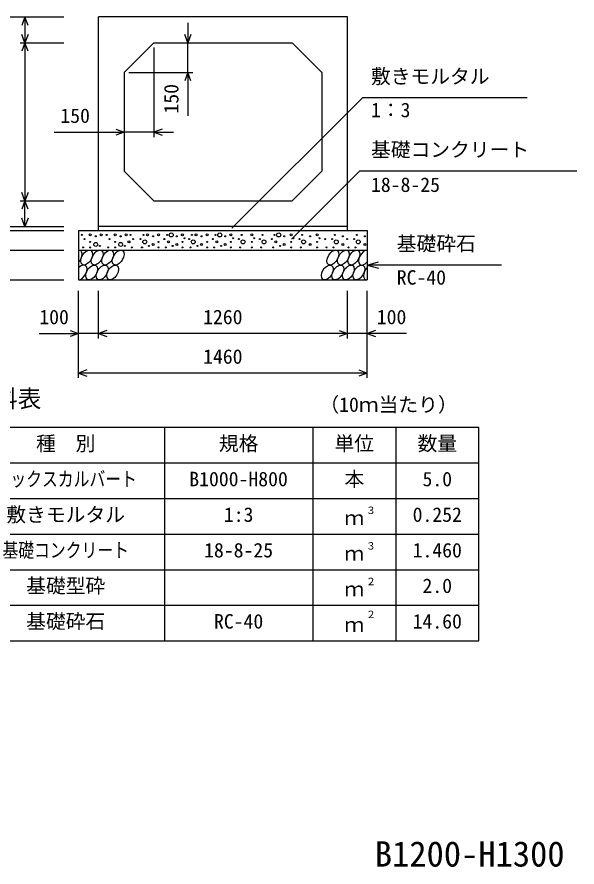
# Model space of a CAD drawing. Units: millimetres, scale not verified. Extents: x -25170 to 75630, y 0 to 35640.
# Drawn here: x 52948 to 55782, y 22591 to 26892 of the extents above; entities that cross this region are included whole.
import ezdxf
from ezdxf.enums import TextEntityAlignment as Align

# ---------------------------------------------------------------- set-up
doc = ezdxf.new("R2010")
doc.units = ezdxf.units.MM
doc.header["$LTSCALE"] = 60
for name, color, linetype, lineweight in [('DIM', 7, 'Continuous', 25), ('HATCH', 6, 'Continuous', 25), ('HYO', 3, 'Continuous', 25), ('HYO2', 4, 'Continuous', 25), ('OUTLINE', 3, 'Continuous', 25), ('TXT', 7, 'Continuous', 25)]:
    doc.layers.add(name, color=color, linetype=linetype, lineweight=lineweight)
doc.styles.add('ＭＳ ゴシック', font='')
doc.styles.get('ＭＳ ゴシック').set_extended_font_data('MS Gothic')

msp = doc.modelspace()

# ---------------------------------------------------------------- linework, layer by layer
at = {"layer": 'DIM'}
for p, q in [((52763.88, 26891.89), (53184.98, 26891.89)), ((52988.88, 26891.89), (52973.49, 26849.6)), ((52988.88, 26891.89), (52988.88, 26761.89)), ((53004.27, 26849.6), (52988.88, 26891.89)), ((53812.46, 26861.89), (53812.46, 26761.89)), ((52988.88, 26761.89), (52973.49, 26804.17)), ((53004.27, 26804.17), (52988.88, 26761.89)), ((53812.46, 26761.89), (53797.07, 26804.17)), ((53827.85, 26804.17), (53812.46, 26761.89)), ((52963.88, 26761.89), (53184.98, 26761.89)), ((52988.88, 26761.89), (52973.49, 26719.6)), ((52988.88, 26761.89), (52988.88, 25961.89)), ((53004.27, 26719.6), (52988.88, 26761.89)), ((53812.46, 26611.89), (53812.46, 26761.89)), ((53639.98, 26736.89), (53639.98, 26283.87)), ((53514.98, 26611.89), (53837.46, 26611.89)), ((53812.46, 26611.89), (53797.07, 26569.6)), ((53827.85, 26569.6), (53812.46, 26611.89)), ((53812.46, 26611.89), (53812.46, 26391.01)), ((54036.2, 25822.55), (54696.48, 26482.83)), ((55528.89, 26482.83), (54696.48, 26482.83)), ((53447.7, 26324.26), (53489.98, 26308.87)), ((53682.27, 26324.26), (53639.98, 26308.87)), ((53135.88, 26308.87), (53489.98, 26308.87)), ((53489.98, 26308.87), (53447.7, 26293.48)), ((53639.98, 26308.87), (53489.98, 26308.87)), ((53639.98, 26308.87), (53739.98, 26308.87)), ((53639.98, 26308.87), (53682.27, 26293.48)), ((54338.01, 25768.16), (54682.07, 26112.22)), ((55781.62, 26112.22), (54682.07, 26112.22)), ((52988.88, 25961.89), (52973.49, 26004.17)), ((53004.27, 26004.17), (52988.88, 25961.89)), ((52963.88, 25961.89), (53184.98, 25961.89)), ((52988.88, 25961.89), (52973.49, 25919.6)), ((52988.88, 25831.89), (52988.88, 25961.89)), ((53004.27, 25919.6), (52988.88, 25961.89)), ((52988.88, 25831.89), (52973.49, 25874.17)), ((53004.27, 25874.17), (52988.88, 25831.89)), ((52763.88, 25831.89), (53184.98, 25831.89)), ((52763.88, 25811.89), (53184.98, 25811.89)), ((52763.88, 25711.89), (53184.98, 25711.89)), ((54719.98, 25636.89), (54777.94, 25652.42)), ((55399.79, 25636.89), (54719.98, 25636.89)), ((54719.98, 25636.89), (54777.94, 25621.36)), ((52763.88, 25561.89), (53184.98, 25561.89)), ((53259.98, 25065.28), (53259.98, 25506.89)), ((53359.98, 25265.28), (53359.98, 25506.89)), ((54619.98, 25265.28), (54619.98, 25506.89)), ((54619.98, 25265.28), (54619.98, 25506.89)), ((54719.98, 25065.28), (54719.98, 25506.89)), ((53217.7, 25305.67), (53259.98, 25290.28)), ((53402.27, 25305.67), (53359.98, 25290.28)), ((54577.7, 25305.67), (54619.98, 25290.28)), ((54762.27, 25305.67), (54719.98, 25290.28)), ((53060.44, 25290.28), (53259.98, 25290.28)), ((53259.98, 25290.28), (53217.7, 25274.88)), ((53359.98, 25290.28), (53259.98, 25290.28)), ((54619.98, 25290.28), (53359.98, 25290.28)), ((53359.98, 25290.28), (53402.27, 25274.88)), ((54619.98, 25290.28), (54577.7, 25274.88)), ((54719.98, 25290.28), (54619.98, 25290.28)), ((54919.53, 25290.28), (54719.98, 25290.28)), ((54719.98, 25290.28), (54762.27, 25274.88)), ((53302.27, 25105.67), (53259.98, 25090.28)), ((54719.98, 25090.28), (53259.98, 25090.28)), ((53259.98, 25090.28), (53302.27, 25074.88)), ((54677.7, 25105.67), (54719.98, 25090.28)), ((54719.98, 25090.28), (54677.7, 25074.88))]:
    msp.add_line(p, q, dxfattribs=at)
at = {"layer": 'HATCH'}
for centre, radius in [((53275.95, 25789.07), 2.5), ((53289.97, 25768.05), 2.5), ((53318.84, 25789.94), 5), ((53346.88, 25782.06), 2.5), ((53374.92, 25789.07), 5), ((53402.05, 25789.07), 2.5), ((53416.07, 25768.05), 2.5), ((53444.95, 25789.94), 5), ((53472.99, 25782.06), 2.5), ((53501.02, 25789.07), 5), ((53522.05, 25789.07), 2.5), ((53536.07, 25768.05), 2.5), ((53573.89, 25768.05), 2.5), ((53594.92, 25754.05), 10), ((53587.91, 25789.07), 2.5), ((53608.94, 25789.07), 5), ((53636.98, 25782.06), 2.5), ((53665.01, 25789.94), 5), ((53693.89, 25768.05), 2.5), ((53707.91, 25789.07), 2.5), ((53728.94, 25789.07), 10), ((53756.98, 25782.06), 2.5), ((53785.01, 25789.94), 5), ((53796.35, 25772.37), 2.5), ((53819.11, 25768.05), 2.5), ((53840.14, 25754.05), 10), ((53833.13, 25789.07), 2.5), ((53854.16, 25789.07), 5), ((53882.2, 25782.06), 2.5), ((53910.24, 25789.94), 5), ((53939.11, 25768.05), 2.5), ((53953.13, 25789.07), 2.5), ((53974.16, 25789.07), 10), ((54002.2, 25782.06), 2.5), ((54030.24, 25789.94), 5), ((54041.58, 25772.37), 2.5), ((54071.04, 25768.05), 2.5), ((54092.07, 25754.05), 10), ((54085.06, 25789.07), 2.5), ((54136.34, 25789.94), 5), ((54147.68, 25772.37), 2.5), ((54177.14, 25768.05), 2.5), ((54198.17, 25754.05), 10), ((54191.16, 25789.07), 2.5), ((54237.54, 25768.05), 2.5), ((54251.56, 25789.07), 2.5), ((54272.59, 25789.07), 10), ((54300.63, 25782.06), 2.5), ((54336.17, 25789.94), 5), ((54347.51, 25772.37), 2.5), ((54376.97, 25768.05), 2.5), ((54398, 25754.05), 10), ((54390.98, 25789.07), 2.5), ((54431.27, 25782.06), 2.5), ((54466.8, 25789.94), 5), ((54478.14, 25772.37), 2.5), ((54507.6, 25768.05), 2.5), ((54542.86, 25768.05), 2.5), ((54563.89, 25754.05), 10), ((54556.88, 25789.07), 2.5), ((54597.16, 25782.06), 2.5), ((54618.67, 25768.05), 2.5), ((54653.92, 25768.05), 2.5), ((54674.95, 25754.05), 10), ((54667.94, 25789.07), 2.5), ((54708.22, 25782.06), 2.5), ((53282.96, 25726.04), 2.5), ((53318.84, 25754.05), 2.5), ((53318.84, 25726.04), 2.5), ((53346.88, 25740.92), 10), ((53367.91, 25733.91), 2.5), ((53409.06, 25726.04), 2.5), ((53444.95, 25754.05), 2.5), ((53444.95, 25726.04), 2.5), ((53472.99, 25740.92), 10), ((53494.01, 25733.91), 2.5), ((53515.04, 25754.05), 5), ((53529.06, 25726.04), 2.5), ((53580.9, 25726.04), 2.5), ((53615.95, 25733.91), 2.5), ((53636.98, 25740.92), 5), ((53665.01, 25754.05), 2.5), ((53665.01, 25726.04), 2.5), ((53700.9, 25726.04), 2.5), ((53714.92, 25754.05), 5), ((53735.95, 25733.91), 2.5), ((53756.98, 25740.92), 5), ((53785.01, 25754.05), 2.5), ((53785.01, 25726.04), 2.5), ((53826.12, 25726.04), 2.5), ((53861.17, 25733.91), 2.5), ((53882.2, 25740.92), 5), ((53910.24, 25754.05), 2.5), ((53910.24, 25726.04), 2.5), ((53946.12, 25726.04), 2.5), ((53960.14, 25754.05), 5), ((53981.17, 25733.91), 2.5), ((54002.2, 25740.92), 5), ((54030.24, 25754.05), 2.5), ((54030.24, 25726.04), 2.5), ((54078.05, 25726.04), 2.5), ((54136.34, 25754.05), 2.5), ((54136.34, 25726.04), 2.5), ((54184.15, 25726.04), 2.5), ((54244.55, 25726.04), 2.5), ((54258.57, 25754.05), 5), ((54279.6, 25733.91), 2.5), ((54300.63, 25740.92), 5), ((54336.17, 25754.05), 2.5), ((54336.17, 25726.04), 2.5), ((54383.98, 25726.04), 2.5), ((54431.27, 25740.92), 5), ((54466.8, 25754.05), 2.5), ((54466.8, 25726.04), 2.5), ((54514.61, 25726.04), 2.5), ((54549.87, 25726.04), 2.5), ((54597.16, 25740.92), 5), ((54625.68, 25726.04), 2.5), ((54660.93, 25726.04), 2.5), ((54708.22, 25740.92), 5)]:
    msp.add_circle(centre, radius, dxfattribs=at)
for centre, start_param, end_param in [((53247.62, 25674.37), 4.385593, 6.6745444), ((54706.12, 25674.37), 0.3357715, 4.4411806), ((53272.94, 25599.38), 3.5111464, 7.548991), ((54731.44, 25599.38), 1.2110787, 3.5658734)]:
    msp.add_ellipse(centre, major_axis=(21.81, 35.31), ratio=0.5792, start_param=start_param, end_param=end_param, dxfattribs=at)
for centre in [(53300.83, 25674.37), (53354.03, 25674.37), (53407.24, 25674.37), (53460.45, 25674.37), (54546.5, 25674.37), (54599.71, 25674.37), (54652.91, 25674.37), (53326.15, 25599.38), (53379.35, 25599.38), (53432.56, 25599.38), (54518.61, 25599.38), (54571.82, 25599.38), (54625.03, 25599.38), (54678.23, 25599.38)]:
    msp.add_ellipse(centre, major_axis=(21.81, 35.31), ratio=0.5792, dxfattribs=at)
at = {"layer": 'HYO'}
for p, q in [((55284.98, 24815.28), (52694.98, 24815.28)), ((53694.98, 24815.28), (53694.98, 23735.28)), ((54444.98, 24815.28), (54444.98, 23735.28)), ((54864.98, 24815.28), (54864.98, 23735.28)), ((55284.98, 23735.28), (55284.98, 24815.28)), ((52694.98, 24635.28), (55284.98, 24635.28)), ((52694.98, 23735.28), (55284.98, 23735.28))]:
    msp.add_line(p, q, dxfattribs=at)
at = {"layer": 'HYO2'}
for p, q in [((52694.98, 24455.28), (55284.98, 24455.28)), ((52694.98, 24275.28), (55284.98, 24275.28)), ((52694.98, 24095.28), (55284.98, 24095.28)), ((52694.98, 23915.28), (55284.98, 23915.28))]:
    msp.add_line(p, q, dxfattribs=at)
at = {"layer": 'OUTLINE'}
for p, q in [((54619.98, 26891.89), (53359.98, 26891.89)), ((53359.98, 25811.89), (53359.98, 26891.89)), ((54619.98, 25811.89), (54619.98, 26891.89)), ((53639.98, 26761.89), (53489.98, 26611.89)), ((53639.98, 26761.89), (54339.98, 26761.89)), ((54489.98, 26611.89), (54339.98, 26761.89)), ((53489.98, 26611.89), (53489.98, 26111.89)), ((54489.98, 26611.89), (54489.98, 26111.89)), ((53639.98, 25961.89), (53489.98, 26111.89)), ((54339.98, 25961.89), (54489.98, 26111.89)), ((53639.98, 25961.89), (54339.98, 25961.89)), ((53259.98, 25811.89), (53259.98, 25561.89)), ((53259.98, 25811.89), (54719.98, 25811.89)), ((54619.98, 25831.89), (53359.98, 25831.89)), ((54719.98, 25811.89), (54719.98, 25561.89)), ((53259.98, 25711.89), (54719.98, 25711.89)), ((53259.98, 25561.89), (54719.98, 25561.89))]:
    msp.add_line(p, q, dxfattribs=at)

# ---------------------------------------------------------------- texts
at = {"layer": 'DIM', "style": 'ＭＳ ゴシック'}
for s, p in [('敷きモルタル', (54739.33, 26532.83)), ('1：3', (54739.33, 26362.72)), ('150', (53167.84, 26333.87)), ('基礎コンクリート', (54739.33, 26162.22)), ('18-8-25', (54739.33, 25984.59)), ('基礎砕石', (54869.72, 25686.89)), ('RC-40', (54869.72, 25515.51)), ('100', (53061.34, 25315.28)), ('1260', (53889.98, 25315.28)), ('100', (54768.62, 25315.28)), ('1460', (53889.98, 25115.28))]:
    msp.add_text(s, height=73.31, dxfattribs=at).set_placement(p, align=Align.BOTTOM_LEFT)
msp.add_text('150', height=73.31, rotation=90, dxfattribs=at).set_placement((53787.46, 26403.39), align=Align.BOTTOM_LEFT)
at = {"layer": 'TXT', "style": 'ＭＳ ゴシック'}
for s, height, p in [('材料表', 87.98, (52711.65, 24890.28)), ('（10ｍ当たり）', 73.31, (54478.31, 24871.94)), ('種\u3000別', 73.31, (53044.98, 24675.28)), ('規格', 73.31, (53969.98, 24675.28)), ('単位', 73.31, (54554.98, 24675.28)), ('数量', 73.31, (54974.98, 24675.28)), ('B1000-H800', 73.31, (53819.98, 24495.28)), ('本', 73.31, (54604.98, 24495.28)), ('5.0', 73.31, (54999.98, 24495.28)), ('敷きモルタル', 73.31, (52894.98, 24315.28)), ('1:3', 73.31, (53994.98, 24315.28)), ('３', 36.66, (54714.22, 24365.89)), ('0.252', 73.31, (54949.98, 24315.28)), ('ｍ', 73.31, (54604.98, 24298.61)), ('18-8-25', 73.31, (53894.98, 24135.28)), ('３', 36.66, (54714.22, 24185.89)), ('1.460', 73.31, (54949.98, 24135.28)), ('ｍ', 73.31, (54604.98, 24118.61)), ('基礎型砕', 73.31, (52994.98, 23955.28)), ('２', 36.66, (54714.22, 24005.89)), ('2.0', 73.31, (54999.98, 23955.28)), ('ｍ', 73.31, (54604.98, 23938.61)), ('基礎砕石', 73.31, (52994.98, 23775.28)), ('RC-40', 73.31, (53944.98, 23775.28)), ('２', 36.66, (54714.22, 23839.22)), ('ｍ', 73.31, (54604.98, 23758.61)), ('14.60', 73.31, (54949.98, 23775.28)), ('B1200-H1300', 128.3, (54758.73, 22554.39))]:
    msp.add_text(s, height=height, dxfattribs=at).set_placement(p, align=Align.BOTTOM_LEFT)
at = {"layer": 'TXT', "style": 'ＭＳ ゴシック', "width": 0.8}
for s, p in [('ボックスカルバート', (52834.98, 24495.28)), ('基礎コンクリート', (52874.98, 24135.28))]:
    msp.add_text(s, height=73.31, dxfattribs=at).set_placement(p, align=Align.BOTTOM_LEFT)

doc.saveas('drawing.dxf')
